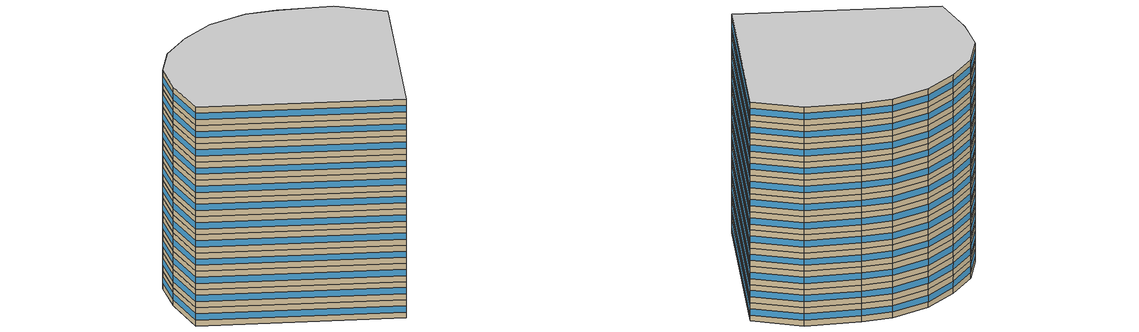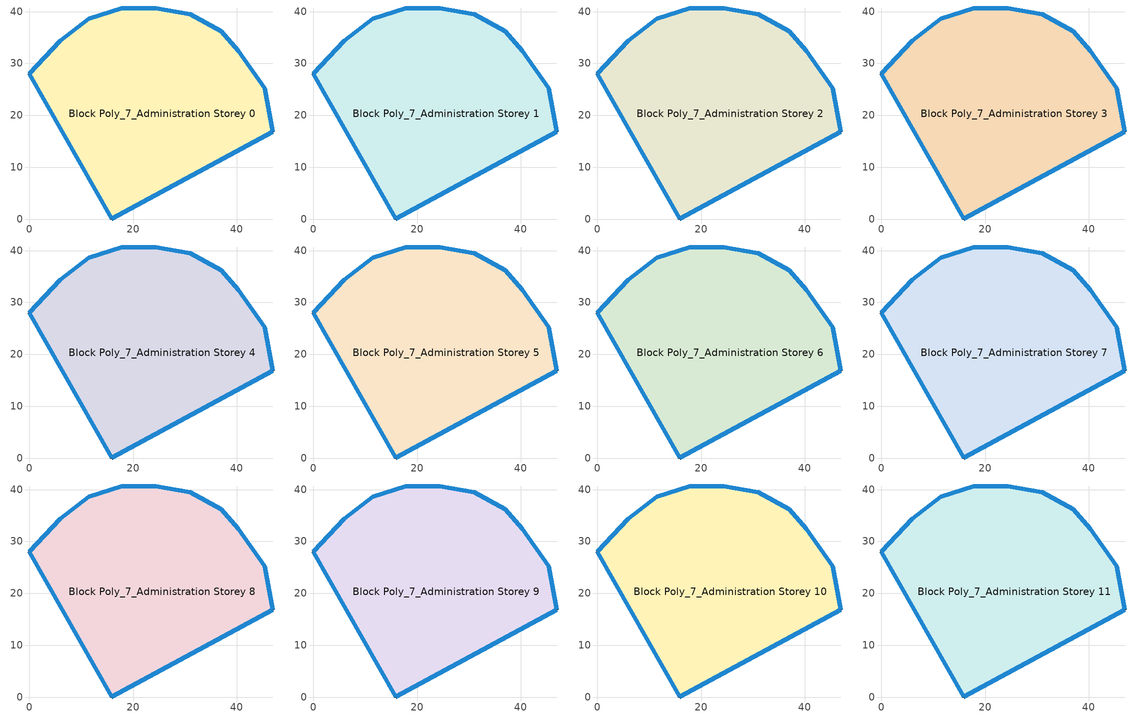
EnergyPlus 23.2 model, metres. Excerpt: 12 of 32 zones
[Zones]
Block Poly_7_Administration Storey 0
 floor ground (HSCWZ_Public&Industrial_1995_FloorGround): 40.27,32.48 45.41,25.2 46.91,16.86 15.9,0 0,28.05 6,34.4 11.49,38.64 17.8,40.66 24.38,40.68 31.03,39.48 36.99,36.18 z0
 wall outside (HSCWZ_Public&Industrial_1995_ExtWall): 0,28.05 15.9,0 46.91,16.86 45.41,25.2 40.27,32.48 36.99,36.18 31.03,39.48 24.38,40.68 17.8,40.66 11.49,38.64 6,34.4 0,28.05 z0:3
 window (HSCWZ_Public&Industrial_1995_Win): 0.01,28.04 15.89,0.01 / 15.92,0.01 46.9,16.86 / 46.91,16.87 45.41,25.2 / 45.41,25.2 40.27,32.47 / 40.27,32.48 36.99,36.18 / 36.99,36.18 31.03,39.48 / 31.03,39.48 24.38,40.68 / 24.38,40.68 17.81,40.66 / 17.8,40.66 11.49,38.64 / 11.48,38.64 6,34.4 / 5.99,34.39 0,28.05 z0.98:2.02
Block Poly_7_Administration Storey 1
 floor to Block Poly_7_Administration Storey 0 (HSCWZ_Public&Industrial_1995_FloorSlab): 40.27,32.48 45.41,25.2 46.91,16.86 15.9,0 0,28.05 6,34.4 11.49,38.64 17.8,40.66 24.38,40.68 31.03,39.48 36.99,36.18 z3
 wall outside (HSCWZ_Public&Industrial_1995_ExtWall): 0,28.05 15.9,0 46.91,16.86 45.41,25.2 40.27,32.48 36.99,36.18 31.03,39.48 24.38,40.68 17.8,40.66 11.49,38.64 6,34.4 0,28.05 z3:6
 window (HSCWZ_Public&Industrial_1995_Win): 0.01,28.04 15.89,0.01 / 15.92,0.01 46.9,16.86 / 46.91,16.87 45.41,25.2 / 45.41,25.2 40.27,32.47 / 40.27,32.48 36.99,36.18 / 36.99,36.18 31.03,39.48 / 31.03,39.48 24.38,40.68 / 24.38,40.68 17.81,40.66 / 17.8,40.66 11.49,38.64 / 11.48,38.64 6,34.4 / 5.99,34.39 0,28.05 z3.98:5.03
Block Poly_7_Administration Storey 2
 floor to Block Poly_7_Administration Storey 1 (HSCWZ_Public&Industrial_1995_FloorSlab): 40.27,32.48 45.41,25.2 46.91,16.86 15.9,0 0,28.05 6,34.4 11.49,38.64 17.8,40.66 24.38,40.68 31.03,39.48 36.99,36.18 z6
 wall outside (HSCWZ_Public&Industrial_1995_ExtWall): 0,28.05 15.9,0 46.91,16.86 45.41,25.2 40.27,32.48 36.99,36.18 31.03,39.48 24.38,40.68 17.8,40.66 11.49,38.64 6,34.4 0,28.05 z6:9
 window (HSCWZ_Public&Industrial_1995_Win): 0.01,28.04 15.89,0.01 / 15.92,0.01 46.9,16.86 / 46.91,16.87 45.41,25.2 / 45.41,25.2 40.27,32.47 / 40.27,32.48 36.99,36.18 / 36.99,36.18 31.03,39.48 / 31.03,39.48 24.38,40.68 / 24.38,40.68 17.81,40.66 / 17.8,40.66 11.49,38.64 / 11.48,38.64 6,34.4 / 5.99,34.39 0,28.05 z6.97:8.03
Block Poly_7_Administration Storey 3
 floor to Block Poly_7_Administration Storey 2 (HSCWZ_Public&Industrial_1995_FloorSlab): 40.27,32.48 45.41,25.2 46.91,16.86 15.9,0 0,28.05 6,34.4 11.49,38.64 17.8,40.66 24.38,40.68 31.03,39.48 36.99,36.18 z9
 wall outside (HSCWZ_Public&Industrial_1995_ExtWall): 0,28.05 15.9,0 46.91,16.86 45.41,25.2 40.27,32.48 36.99,36.18 31.03,39.48 24.38,40.68 17.8,40.66 11.49,38.64 6,34.4 0,28.05 z9:12
 window (HSCWZ_Public&Industrial_1995_Win): 0.01,28.04 15.89,0.01 / 15.92,0.01 46.9,16.86 / 46.91,16.87 45.41,25.2 / 45.41,25.2 40.27,32.47 / 40.27,32.48 36.99,36.18 / 36.99,36.18 31.03,39.48 / 31.03,39.48 24.38,40.68 / 24.38,40.68 17.81,40.66 / 17.8,40.66 11.49,38.64 / 11.48,38.64 6,34.4 / 5.99,34.39 0,28.05 z9.97:11.03
Block Poly_7_Administration Storey 4
 floor to Block Poly_7_Administration Storey 3 (HSCWZ_Public&Industrial_1995_FloorSlab): 40.27,32.48 45.41,25.2 46.91,16.86 15.9,0 0,28.05 6,34.4 11.49,38.64 17.8,40.66 24.38,40.68 31.03,39.48 36.99,36.18 z12
 wall outside (HSCWZ_Public&Industrial_1995_ExtWall): 0,28.05 15.9,0 46.91,16.86 45.41,25.2 40.27,32.48 36.99,36.18 31.03,39.48 24.38,40.68 17.8,40.66 11.49,38.64 6,34.4 0,28.05 z12:15
 window (HSCWZ_Public&Industrial_1995_Win): 0.01,28.04 15.89,0.01 / 15.92,0.01 46.9,16.86 / 46.91,16.87 45.41,25.2 / 45.41,25.2 40.27,32.47 / 40.27,32.48 36.99,36.18 / 36.99,36.18 31.03,39.48 / 31.03,39.48 24.38,40.68 / 24.38,40.68 17.81,40.66 / 17.8,40.66 11.49,38.64 / 11.48,38.64 6,34.4 / 5.99,34.39 0,28.05 z12.97:14.03
Block Poly_7_Administration Storey 5
 floor to Block Poly_7_Administration Storey 4 (HSCWZ_Public&Industrial_1995_FloorSlab): 40.27,32.48 45.41,25.2 46.91,16.86 15.9,0 0,28.05 6,34.4 11.49,38.64 17.8,40.66 24.38,40.68 31.03,39.48 36.99,36.18 z15
 wall outside (HSCWZ_Public&Industrial_1995_ExtWall): 0,28.05 15.9,0 46.91,16.86 45.41,25.2 40.27,32.48 36.99,36.18 31.03,39.48 24.38,40.68 17.8,40.66 11.49,38.64 6,34.4 0,28.05 z15:18
 window (HSCWZ_Public&Industrial_1995_Win): 0.01,28.04 15.89,0.01 / 15.92,0.01 46.9,16.86 / 46.91,16.87 45.41,25.2 / 45.41,25.2 40.27,32.47 / 40.27,32.48 36.99,36.18 / 36.99,36.18 31.03,39.48 / 31.03,39.48 24.38,40.68 / 24.38,40.68 17.81,40.66 / 17.8,40.66 11.49,38.64 / 11.48,38.64 6,34.4 / 5.99,34.39 0,28.05 z15.97:17.02
Block Poly_7_Administration Storey 6
 floor to Block Poly_7_Administration Storey 5 (HSCWZ_Public&Industrial_1995_FloorSlab): 40.27,32.48 45.41,25.2 46.91,16.86 15.9,0 0,28.05 6,34.4 11.49,38.64 17.8,40.66 24.38,40.68 31.03,39.48 36.99,36.18 z18
 wall outside (HSCWZ_Public&Industrial_1995_ExtWall): 0,28.05 15.9,0 46.91,16.86 45.41,25.2 40.27,32.48 36.99,36.18 31.03,39.48 24.38,40.68 17.8,40.66 11.49,38.64 6,34.4 0,28.05 z18:21
 window (HSCWZ_Public&Industrial_1995_Win): 0.01,28.04 15.89,0.01 / 15.92,0.01 46.9,16.86 / 46.91,16.87 45.41,25.2 / 45.41,25.2 40.27,32.47 / 40.27,32.48 36.99,36.18 / 36.99,36.18 31.03,39.48 / 31.03,39.48 24.38,40.68 / 24.38,40.68 17.81,40.66 / 17.8,40.66 11.49,38.64 / 11.48,38.64 6,34.4 / 5.99,34.39 0,28.05 z18.98:20.02
Block Poly_7_Administration Storey 7
 floor to Block Poly_7_Administration Storey 6 (HSCWZ_Public&Industrial_1995_FloorSlab): 40.27,32.48 45.41,25.2 46.91,16.86 15.9,0 0,28.05 6,34.4 11.49,38.64 17.8,40.66 24.38,40.68 31.03,39.48 36.99,36.18 z21
 wall outside (HSCWZ_Public&Industrial_1995_ExtWall): 0,28.05 15.9,0 46.91,16.86 45.41,25.2 40.27,32.48 36.99,36.18 31.03,39.48 24.38,40.68 17.8,40.66 11.49,38.64 6,34.4 0,28.05 z21:24
 window (HSCWZ_Public&Industrial_1995_Win): 0.01,28.04 15.89,0.01 / 15.92,0.01 46.9,16.86 / 46.91,16.87 45.41,25.2 / 45.41,25.2 40.27,32.47 / 40.27,32.48 36.99,36.18 / 36.99,36.18 31.03,39.48 / 31.03,39.48 24.38,40.68 / 24.38,40.68 17.81,40.66 / 17.8,40.66 11.49,38.64 / 11.48,38.64 6,34.4 / 5.99,34.39 0,28.05 z21.98:23.02
Block Poly_7_Administration Storey 8
 floor to Block Poly_7_Administration Storey 7 (HSCWZ_Public&Industrial_1995_FloorSlab): 40.27,32.48 45.41,25.2 46.91,16.86 15.9,0 0,28.05 6,34.4 11.49,38.64 17.8,40.66 24.38,40.68 31.03,39.48 36.99,36.18 z24
 wall outside (HSCWZ_Public&Industrial_1995_ExtWall): 0,28.05 15.9,0 46.91,16.86 45.41,25.2 40.27,32.48 36.99,36.18 31.03,39.48 24.38,40.68 17.8,40.66 11.49,38.64 6,34.4 0,28.05 z24:27
 window (HSCWZ_Public&Industrial_1995_Win): 0.01,28.04 15.89,0.01 / 15.92,0.01 46.9,16.86 / 46.91,16.87 45.41,25.2 / 45.41,25.2 40.27,32.47 / 40.27,32.48 36.99,36.18 / 36.99,36.18 31.03,39.48 / 31.03,39.48 24.38,40.68 / 24.38,40.68 17.81,40.66 / 17.8,40.66 11.49,38.64 / 11.48,38.64 6,34.4 / 5.99,34.39 0,28.05 z24.98:26.02
Block Poly_7_Administration Storey 9
 floor to Block Poly_7_Administration Storey 8 (HSCWZ_Public&Industrial_1995_FloorSlab): 40.27,32.48 45.41,25.2 46.91,16.86 15.9,0 0,28.05 6,34.4 11.49,38.64 17.8,40.66 24.38,40.68 31.03,39.48 36.99,36.18 z27
 wall outside (HSCWZ_Public&Industrial_1995_ExtWall): 0,28.05 15.9,0 46.91,16.86 45.41,25.2 40.27,32.48 36.99,36.18 31.03,39.48 24.38,40.68 17.8,40.66 11.49,38.64 6,34.4 0,28.05 z27:30
 window (HSCWZ_Public&Industrial_1995_Win): 0.01,28.04 15.89,0.01 / 15.92,0.01 46.9,16.86 / 46.91,16.87 45.41,25.2 / 45.41,25.2 40.27,32.47 / 40.27,32.48 36.99,36.18 / 36.99,36.18 31.03,39.48 / 31.03,39.48 24.38,40.68 / 24.38,40.68 17.81,40.66 / 17.8,40.66 11.49,38.64 / 11.48,38.64 6,34.4 / 5.99,34.39 0,28.05 z27.98:29.02
Block Poly_7_Administration Storey 10
 floor to Block Poly_7_Administration Storey 9 (HSCWZ_Public&Industrial_1995_FloorSlab): 40.27,32.48 45.41,25.2 46.91,16.86 15.9,0 0,28.05 6,34.4 11.49,38.64 17.8,40.66 24.38,40.68 31.03,39.48 36.99,36.18 z30
 wall outside (HSCWZ_Public&Industrial_1995_ExtWall): 0,28.05 15.9,0 46.91,16.86 45.41,25.2 40.27,32.48 36.99,36.18 31.03,39.48 24.38,40.68 17.8,40.66 11.49,38.64 6,34.4 0,28.05 z30:33
 window (HSCWZ_Public&Industrial_1995_Win): 0.01,28.04 15.89,0.01 / 15.92,0.01 46.9,16.86 / 46.91,16.87 45.41,25.2 / 45.41,25.2 40.27,32.47 / 40.27,32.48 36.99,36.18 / 36.99,36.18 31.03,39.48 / 31.03,39.48 24.38,40.68 / 24.38,40.68 17.81,40.66 / 17.8,40.66 11.49,38.64 / 11.48,38.64 6,34.4 / 5.99,34.39 0,28.05 z30.98:32.02
Block Poly_7_Administration Storey 11
 floor to Block Poly_7_Administration Storey 10 (HSCWZ_Public&Industrial_1995_FloorSlab): 40.27,32.48 45.41,25.2 46.91,16.86 15.9,0 0,28.05 6,34.4 11.49,38.64 17.8,40.66 24.38,40.68 31.03,39.48 36.99,36.18 z33
 wall outside (HSCWZ_Public&Industrial_1995_ExtWall): 0,28.05 15.9,0 46.91,16.86 45.41,25.2 40.27,32.48 36.99,36.18 31.03,39.48 24.38,40.68 17.8,40.66 11.49,38.64 6,34.4 0,28.05 z33:36
 window (HSCWZ_Public&Industrial_1995_Win): 0.01,28.04 15.89,0.01 / 15.92,0.01 46.9,16.86 / 46.91,16.87 45.41,25.2 / 45.41,25.2 40.27,32.47 / 40.27,32.48 36.99,36.18 / 36.99,36.18 31.03,39.48 / 31.03,39.48 24.38,40.68 / 24.38,40.68 17.81,40.66 / 17.8,40.66 11.49,38.64 / 11.48,38.64 6,34.4 / 5.99,34.39 0,28.05 z33.98:35.02
 ceiling to Block Poly_7_Administration Storey 12 (HSCWZ_Public&Industrial_1995_FloorSlab): 46.91,16.86 45.41,25.2 40.27,32.48 36.99,36.18 31.03,39.48 24.38,40.68 17.8,40.66 11.49,38.64 6,34.4 0,28.05 15.9,0 z36
[BUILDING]
shang4hai3shi4_Administration_7_3_1995: North Axis=0; Terrain=City; Loads Convergence Tolerance Value=0.04; Temperature Convergence Tolerance Value=0.4; Solar Distribution=FullExterior; Maximum Number of Warmup Days=25; Minimum Number of Warmup Days=1
[MATERIAL] Thermal Absorptance=0.9; Solar Absorptance=0.7; Visible Absorptance=0.7
Name | Roughness | Thickness | Conductivity | Density | Specific Heat
Concrete | MediumRough | 0.1 | 1.7 | 2240 | 900
Brick | MediumRough | 0.1 | 0.72 | 1920 | 840
Tile | Smooth | 0.02 | 1.3 | 2200 | 900
Gypsum | Smooth | 0.015 | 0.16 | 800 | 1090
Insulation 0.011 | Rough | 0.011 | 0.04 | 40 | 1500
Insulation 0.021 | Rough | 0.021 | 0.04 | 40 | 1500
Insulation 0.043 | Rough | 0.043 | 0.04 | 40 | 1500
[WINDOWMATERIAL:SIMPLEGLAZINGSYSTEM]
HSCWZ_Public&Industrial_1995_Win_material: UFactor=4.5; Solar Heat Gain Coefficient=0.6025
[CONSTRUCTION]
HSCWZ_Public&Industrial_1995_FloorSlab: Tile, Concrete, Insulation 0.021, Concrete, Tile
HSCWZ_Public&Industrial_1995_FloorGround: Tile, Concrete, Gypsum, Insulation 0.043
HSCWZ_Public&Industrial_1995_Win: HSCWZ_Public&Industrial_1995_Win_material
HSCWZ_Public&Industrial_1995_ExtWall: Brick, Concrete, Insulation 0.011
[ZONE] Type=1; Multiplier=1; Ceiling Height=autocalculate; Volume=autocalculate; Floor Area=autocalculate; Part of Total Floor Area=Yes
Block Poly_7_Administration Storey 0; Block Poly_7_Administration Storey 1; Block Poly_7_Administration Storey 2; Block Poly_7_Administration Storey 3; Block Poly_7_Administration Storey 4; Block Poly_7_Administration Storey 5; Block Poly_7_Administration Storey 6; Block Poly_7_Administration Storey 7; Block Poly_7_Administration Storey 8; Block Poly_7_Administration Storey 9; Block Poly_7_Administration Storey 10; Block Poly_7_Administration Storey 11
[PEOPLE] Number of People Schedule=People_Schedule; Number of People Calculation Method=Area/Person; Floor Area per Person=9; Fraction Radiant=0.3; Sensible Heat Fraction=autocalculate; Activity Level Schedule=CN_GenericActivityLevel; Carbon Dioxide Generation Rate=3.82e-08; Enable ASHRAE 55 Comfort Warnings=No; Mean Radiant Temperature Calculation Type=ZoneAveraged; Clothing Insulation Calculation Method=ClothingInsulationSchedule; Cold Stress Temperature Threshold=15.56; Heat Stress Temperature Threshold=30
Name | Zone or ZoneList or Space or SpaceList
People_Block Poly_7_Administration Storey 0 | Block Poly_7_Administration Storey 0
People_Block Poly_7_Administration Storey 1 | Block Poly_7_Administration Storey 1
People_Block Poly_7_Administration Storey 2 | Block Poly_7_Administration Storey 2
People_Block Poly_7_Administration Storey 3 | Block Poly_7_Administration Storey 3
People_Block Poly_7_Administration Storey 4 | Block Poly_7_Administration Storey 4
People_Block Poly_7_Administration Storey 5 | Block Poly_7_Administration Storey 5
People_Block Poly_7_Administration Storey 6 | Block Poly_7_Administration Storey 6
People_Block Poly_7_Administration Storey 7 | Block Poly_7_Administration Storey 7
People_Block Poly_7_Administration Storey 8 | Block Poly_7_Administration Storey 8
People_Block Poly_7_Administration Storey 9 | Block Poly_7_Administration Storey 9
People_Block Poly_7_Administration Storey 10 | Block Poly_7_Administration Storey 10
People_Block Poly_7_Administration Storey 11 | Block Poly_7_Administration Storey 11
[LIGHTS] Schedule=Lights_Schedule; Design Level Calculation Method=Watts/Area; Watts per Zone Floor Area=12; Return Air Fraction=0; Fraction Radiant=0; Fraction Visible=0; Fraction Replaceable=1; EndUse Subcategory=General; Return Air Fraction Calculated from Plenum Temperature=No; Return Air Fraction Function of Plenum Temperature Coefficient 1=0; Return Air Fraction Function of Plenum Temperature Coefficient 2=0
Name | Zone or ZoneList or Space or SpaceList
Lights_Block Poly_7_Administration Storey 0 | Block Poly_7_Administration Storey 0
Lights_Block Poly_7_Administration Storey 1 | Block Poly_7_Administration Storey 1
Lights_Block Poly_7_Administration Storey 2 | Block Poly_7_Administration Storey 2
Lights_Block Poly_7_Administration Storey 3 | Block Poly_7_Administration Storey 3
Lights_Block Poly_7_Administration Storey 4 | Block Poly_7_Administration Storey 4
Lights_Block Poly_7_Administration Storey 5 | Block Poly_7_Administration Storey 5
Lights_Block Poly_7_Administration Storey 6 | Block Poly_7_Administration Storey 6
Lights_Block Poly_7_Administration Storey 7 | Block Poly_7_Administration Storey 7
Lights_Block Poly_7_Administration Storey 8 | Block Poly_7_Administration Storey 8
Lights_Block Poly_7_Administration Storey 9 | Block Poly_7_Administration Storey 9
Lights_Block Poly_7_Administration Storey 10 | Block Poly_7_Administration Storey 10
Lights_Block Poly_7_Administration Storey 11 | Block Poly_7_Administration Storey 11
[ELECTRICEQUIPMENT] Schedule=ElectricEquipment_Schedule; Design Level Calculation Method=Watts/Area; Watts per Zone Floor Area=16; Fraction Latent=0; Fraction Radiant=0; Fraction Lost=0; EndUse Subcategory=General
Name | Zone or ZoneList or Space or SpaceList
ElectricEquipment_Block Poly_7_Administration Storey 0 | Block Poly_7_Administration Storey 0
ElectricEquipment_Block Poly_7_Administration Storey 1 | Block Poly_7_Administration Storey 1
ElectricEquipment_Block Poly_7_Administration Storey 2 | Block Poly_7_Administration Storey 2
ElectricEquipment_Block Poly_7_Administration Storey 3 | Block Poly_7_Administration Storey 3
ElectricEquipment_Block Poly_7_Administration Storey 4 | Block Poly_7_Administration Storey 4
ElectricEquipment_Block Poly_7_Administration Storey 5 | Block Poly_7_Administration Storey 5
ElectricEquipment_Block Poly_7_Administration Storey 6 | Block Poly_7_Administration Storey 6
ElectricEquipment_Block Poly_7_Administration Storey 7 | Block Poly_7_Administration Storey 7
ElectricEquipment_Block Poly_7_Administration Storey 8 | Block Poly_7_Administration Storey 8
ElectricEquipment_Block Poly_7_Administration Storey 9 | Block Poly_7_Administration Storey 9
ElectricEquipment_Block Poly_7_Administration Storey 10 | Block Poly_7_Administration Storey 10
ElectricEquipment_Block Poly_7_Administration Storey 11 | Block Poly_7_Administration Storey 11
[ZONEINFILTRATION:DESIGNFLOWRATE] Schedule=AirEx_ConditionedTime_Schedule; Design Flow Rate Calculation Method=AirChanges/Hour; Air Changes per Hour=1; Constant Term Coefficient=1; Temperature Term Coefficient=0; Velocity Term Coefficient=0; Velocity Squared Term Coefficient=0
Name | Zone or ZoneList or Space or SpaceList
Infil 1 | Block Poly_7_Administration Storey 0
Infil 2 | Block Poly_7_Administration Storey 1
Infil 3 | Block Poly_7_Administration Storey 2
Infil 4 | Block Poly_7_Administration Storey 3
Infil 5 | Block Poly_7_Administration Storey 4
Infil 6 | Block Poly_7_Administration Storey 5
Infil 7 | Block Poly_7_Administration Storey 6
Infil 8 | Block Poly_7_Administration Storey 7
Infil 9 | Block Poly_7_Administration Storey 8
Infil 10 | Block Poly_7_Administration Storey 9
Infil 11 | Block Poly_7_Administration Storey 10
Infil 12 | Block Poly_7_Administration Storey 11
[HVACTEMPLATE:THERMOSTAT]
HVACTemp: Heating Setpoint Schedule=Heating_SP_Schedule; Cooling Setpoint Schedule=Cooling_SP_Schedule
[HVACTEMPLATE:ZONE:IDEALLOADSAIRSYSTEM] Template Thermostat=HVACTemp; System Availability Schedule=HVAC_ConditionedTime_Schedule; Maximum Heating Supply Air Temperature=50; Minimum Cooling Supply Air Temperature=13; Maximum Heating Supply Air Humidity Ratio=0.0156; Minimum Cooling Supply Air Humidity Ratio=0.0077; Heating Limit=NoLimit; Cooling Limit=NoLimit; Heating Availability Schedule=Heating_Period_Schedule; Cooling Availability Schedule=Cooling_Period_Schedule; Dehumidification Control Type=ConstantSensibleHeatRatio; Cooling Sensible Heat Ratio=0.7; Dehumidification Setpoint=60; Humidification Control Type=None; Humidification Setpoint=30; Outdoor Air Method=None; Outdoor Air Flow Rate per Person=0.00944; Outdoor Air Flow Rate per Zone Floor Area=0; Outdoor Air Flow Rate per Zone=0; Demand Controlled Ventilation Type=None; Outdoor Air Economizer Type=NoEconomizer; Heat Recovery Type=None; Sensible Heat Recovery Effectiveness=0.7; Latent Heat Recovery Effectiveness=0.65
Block Poly_7_Administration Storey 0; Block Poly_7_Administration Storey 1; Block Poly_7_Administration Storey 2; Block Poly_7_Administration Storey 3; Block Poly_7_Administration Storey 4; Block Poly_7_Administration Storey 5; Block Poly_7_Administration Storey 6; Block Poly_7_Administration Storey 7; Block Poly_7_Administration Storey 8; Block Poly_7_Administration Storey 9; Block Poly_7_Administration Storey 10; Block Poly_7_Administration Storey 11
[SCHEDULE:COMPACT]
People_Schedule; Lights_Schedule: Through: 12/31, For: Weekdays, Until: 07:00, 0, Until: 08:00, 0.1, Until: 09:00, 0.5, Until: 12:00, 0.95, Until: 14:00, 0.8, Until: 18:00, 0.95, Until: 20:00, 0.3, Until: 24:00, 0, For: AllOtherDays, Until: 24:00, 0
ElectricEquipment_Schedule: Through: 12/31, For: Weekdays, Until: 07:00, 0, Until: 08:00, 0.1, Until: 09:00, 0.5, Until: 12:00, 0.95, Until: 14:00, 0.5, Until: 18:00, 0.95, Until: 20:00, 0.3, Until: 24:00, 0, For: AllOtherDays, Until: 24:00, 0
Heating_SP_Schedule: Through: 12/31, For: Weekdays, Until: 06:00, 5, Until: 07:00, 20, Until: 18:00, 20, Until: 19:00, 20, Until: 20:00, 20, Until: 21:00, 20, Until: 24:00, 5, For: AllOtherDays, Until: 24:00, 5
Cooling_SP_Schedule: Through: 12/31, For: Weekdays, Until: 08:00, 37, Until: 09:00, 28, Until: 17:00, 28, Until: 24:00, 37, For: AllOtherDays, Until: 24:00, 37
Heating_Period_Schedule: Through: 04/15, For: AllDays, Until: 24:00, 1, Through: 11/01, For: AllDays, Until: 24:00, 0, Through: 12/31, For: AllDays, Until: 24:00, 1
Cooling_Period_Schedule: Through: 04/15, For: AllDays, Until: 24:00, 0, Through: 10/31, For: AllDays, Until: 24:00, 1, Through: 12/31, For: AllDays, Until: 24:00, 0
HVAC_ConditionedTime_Schedule: Through: 12/31, For: Weekdays, Until: 08:00, 0, Until: 18:00, 1, Until: 24:00, 0, For: AllOtherDays, Until: 24:00, 0
AirEx_ConditionedTime_Schedule: Through: 12/31, For: Weekdays, Until: 07:00, 0, Until: 20:00, 2, Until: 24:00, 0, For: AllOtherDays, Until: 24:00, 0
CN_GenericActivityLevel: Through: 12/31, For: Weekdays, Until: 08:00, 80, Until: 18:00, 120, Until: 24:00, 80, For: AllOtherDays, Until: 24:00, 80
